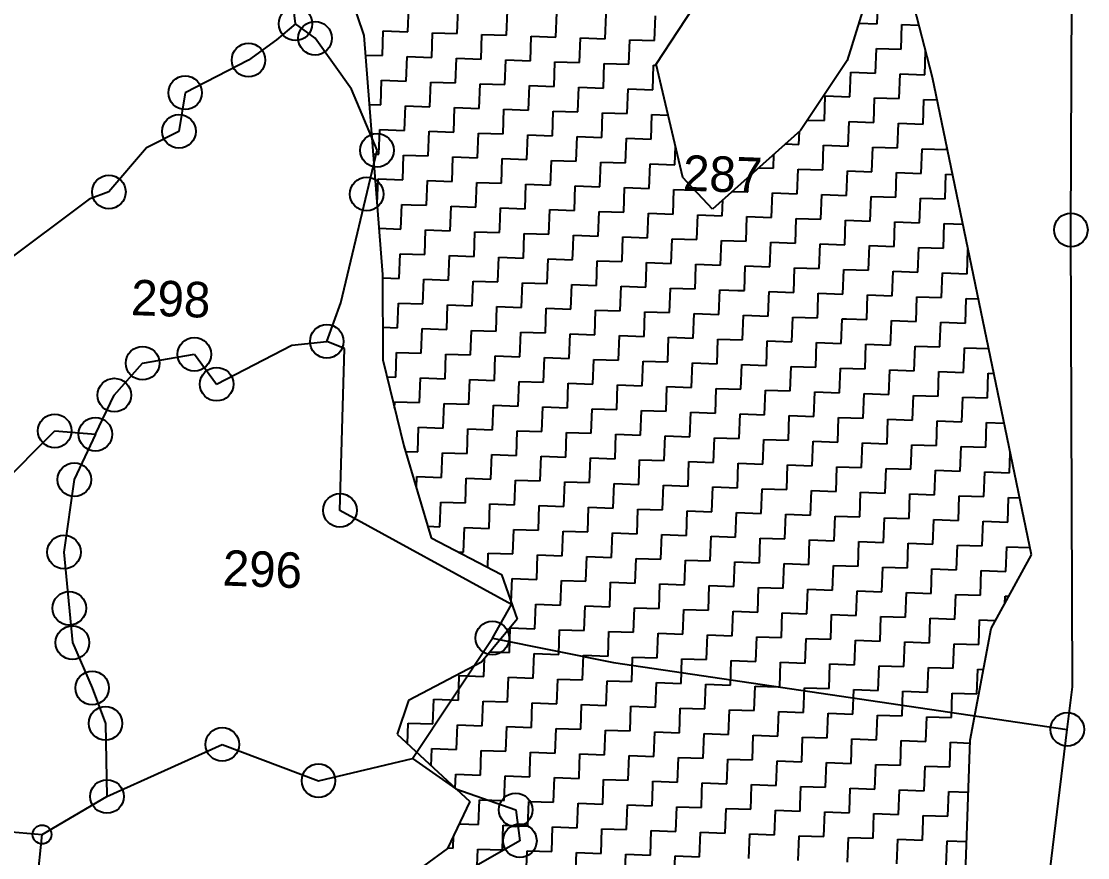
# Model space of a CAD drawing. Header units: metres. Extents: x 287345 to 291891, y 1993918 to 1999987.
# Drawn here: x 290222.7 to 290657.6, y 1998825.6 to 1999166.6 of the extents above; entities that cross this region are included whole.
import ezdxf
from ezdxf.enums import TextEntityAlignment as Align

# ---------------------------------------------------------------- set-up
doc = ezdxf.new("R2010")
doc.units = ezdxf.units.M
doc.header["$MEASUREMENT"] = 0
for name, color, linetype in [('POLY_HATCH', 12, 'Continuous'), ('POLY_PARCEL', 6, 'Continuous'), ('TEXT_PARCEL', 7, 'Continuous'), ('V_BOUND_LINE', 7, 'Continuous')]:
    doc.layers.add(name, color=color, linetype=linetype)
doc.styles.add('TEXT_MAP', font='')
doc.styles.get('TEXT_MAP').set_extended_font_data('Kruti Dev 050')

msp = doc.modelspace()

# ---------------------------------------------------------------- linework, layer by layer
for centre, radius in [((290334.48, 1999165.64), 6.85), ((290342.48, 1999159.74), 6.85), ((290315.3, 1999150.83), 6.85), ((290289.49, 1999137.5), 6.85), ((290286.96, 1999121.76), 6.85), ((290367.74, 1999114.03), 6.85), ((290258.37, 1999097.05), 6.85), ((290363.51, 1999096.2), 6.85), ((290650.71, 1999081.58), 6.85), ((290347.25, 1999036.12), 6.85), ((290293.24, 1999030.86), 6.85), ((290272.12, 1999027.25), 6.85), ((290302.31, 1999018.67), 6.85), ((290260.58, 1999014.21), 6.85), ((290236.3, 1998999.63), 6.85), ((290252.88, 1998998.26), 6.85), ((290244.27, 1998979.74), 6.85), ((290352.6, 1998967.23), 6.85), ((290240.06, 1998950.21), 6.85), ((290242.2, 1998927.32), 6.85), ((290414.76, 1998915.17), 6.85), ((290243.51, 1998913.29), 6.85), ((290251.56, 1998894.8), 6.85), ((290256.99, 1998880.37), 6.85), ((290649.23, 1998877.91), 6.85), ((290304.61, 1998871.78), 6.85), ((290343.86, 1998856.99), 6.85), ((290257.6, 1998850.54), 6.85), ((290424.28, 1998845.08), 6.85), ((290231.12, 1998835.06), 3.85), ((290425.99, 1998832.49), 6.85)]:
    msp.add_circle(centre, radius)
at = {"layer": 'POLY_HATCH'}
for p, q in [((290340.91, 1999224.2), (290362.31, 1999160.91)), ((290594.21, 1999143.66), (290575.69, 1999216.28)), ((290481.58, 1999149.22), (290506.56, 1999187.25)), ((290568.91, 1999180.87), (290559.5, 1999150.64)), ((290362.31, 1999160.91), (290369.98, 1999063.36)), ((290492.46, 1999102.98), (290481.58, 1999149.22)), ((290559.5, 1999150.64), (290540.41, 1999122.13)), ((290634.6, 1998949.07), (290594.21, 1999143.66)), ((290540.41, 1999122.13), (290504.52, 1999090.05)), ((290504.52, 1999090.05), (290492.46, 1999102.98)), ((290369.98, 1999063.36), (290370.14, 1999028.62)), ((290370.14, 1999028.62), (290378.64, 1998993.58)), ((290378.64, 1998993.58), (290389.88, 1998956.03)), ((290389.88, 1998956.03), (290418.55, 1998941.12)), ((290618.24, 1998919.08), (290634.6, 1998949.07)), ((290418.55, 1998941.12), (290424.86, 1998922.83)), ((290424.86, 1998922.83), (290410.33, 1998905.28)), ((290609.68, 1998873.52), (290618.24, 1998919.08)), ((290410.33, 1998905.28), (290380.58, 1998889.66)), ((290380.58, 1998889.66), (290375.92, 1998875.93)), ((290375.92, 1998875.93), (290405.54, 1998848.48)), ((290607.12, 1998801.35), (290609.68, 1998873.52)), ((290405.54, 1998848.48), (290396.52, 1998829.34)), ((290396.52, 1998829.34), (290363.7, 1998805.49))]:
    msp.add_line(p, q, dxfattribs=at)
at = {"layer": 'POLY_HATCH', "linetype": 'Continuous'}
for p, q in [((290571.73, 1999165.65), (290572.09, 1999175.7)), ((290380.34, 1999162.35), (290380.7, 1999172.41)), ((290400.45, 1999161.64), (290400.81, 1999171.7)), ((290420.56, 1999160.93), (290420.92, 1999170.98)), ((290440.67, 1999160.22), (290441.03, 1999170.27)), ((290460.78, 1999159.51), (290461.14, 1999169.56)), ((290480.89, 1999158.8), (290481.24, 1999168.85)), ((290564.25, 1999165.91), (290571.73, 1999165.65)), ((290581.43, 1999155.24), (290581.79, 1999165.29)), ((290581.79, 1999165.29), (290588.76, 1999165.05)), ((290369.93, 1999152.65), (290370.29, 1999162.71)), ((290370.29, 1999162.71), (290380.34, 1999162.35)), ((290390.04, 1999151.94), (290390.4, 1999162)), ((290390.4, 1999162), (290400.45, 1999161.64)), ((290410.15, 1999151.23), (290410.51, 1999161.29)), ((290410.51, 1999161.29), (290420.56, 1999160.93)), ((290430.26, 1999150.52), (290430.62, 1999160.57)), ((290430.62, 1999160.57), (290440.67, 1999160.22)), ((290450.37, 1999149.81), (290450.73, 1999159.86)), ((290450.73, 1999159.86), (290460.78, 1999159.51)), ((290470.48, 1999149.1), (290470.83, 1999159.15)), ((290470.83, 1999159.15), (290480.89, 1999158.8)), ((290561.32, 1999155.95), (290561.35, 1999156.58)), ((290362.94, 1999152.9), (290369.93, 1999152.65)), ((290379.63, 1999142.24), (290379.99, 1999152.3)), ((290379.99, 1999152.3), (290390.04, 1999151.94)), ((290561.15, 1999155.96), (290561.32, 1999155.95)), ((290571.02, 1999145.54), (290571.38, 1999155.59)), ((290571.38, 1999155.59), (290581.43, 1999155.24)), ((290591.13, 1999144.83), (290591.47, 1999154.4)), ((290399.74, 1999141.53), (290400.1, 1999151.59)), ((290400.1, 1999151.59), (290410.15, 1999151.23)), ((290419.85, 1999140.82), (290420.21, 1999150.88)), ((290420.21, 1999150.88), (290430.26, 1999150.52)), ((290439.96, 1999140.11), (290440.31, 1999150.16)), ((290440.31, 1999150.16), (290450.37, 1999149.81)), ((290460.07, 1999139.4), (290460.42, 1999149.45)), ((290460.42, 1999149.45), (290470.48, 1999149.1)), ((290480.18, 1999138.69), (290480.53, 1999148.74)), ((290480.53, 1999148.74), (290481.71, 1999148.7)), ((290560.61, 1999135.84), (290560.97, 1999145.89)), ((290560.97, 1999145.89), (290571.02, 1999145.54)), ((290580.72, 1999135.13), (290581.08, 1999145.18)), ((290581.08, 1999145.18), (290591.13, 1999144.83)), ((290369.22, 1999132.55), (290369.58, 1999142.6)), ((290369.58, 1999142.6), (290379.63, 1999142.24)), ((290389.33, 1999131.83), (290389.69, 1999141.89)), ((290389.69, 1999141.89), (290399.74, 1999141.53)), ((290409.44, 1999131.12), (290409.8, 1999141.18)), ((290409.8, 1999141.18), (290419.85, 1999140.82)), ((290429.55, 1999130.41), (290429.9, 1999140.47)), ((290429.9, 1999140.47), (290439.96, 1999140.11)), ((290449.66, 1999129.7), (290450.01, 1999139.75)), ((290450.01, 1999139.75), (290460.07, 1999139.4)), ((290469.77, 1999128.99), (290470.12, 1999139.04)), ((290470.12, 1999139.04), (290480.18, 1999138.69)), ((290550.2, 1999126.14), (290550.56, 1999136.2)), ((290550.56, 1999136.2), (290560.61, 1999135.84)), ((290570.31, 1999125.43), (290570.67, 1999135.48)), ((290570.67, 1999135.48), (290580.72, 1999135.13)), ((290590.42, 1999124.72), (290590.78, 1999134.77)), ((290590.78, 1999134.77), (290596.09, 1999134.58)), ((290364.53, 1999132.71), (290369.22, 1999132.55)), ((290378.92, 1999122.14), (290379.28, 1999132.19)), ((290379.28, 1999132.19), (290389.33, 1999131.83)), ((290399.03, 1999121.42), (290399.39, 1999131.48)), ((290399.39, 1999131.48), (290409.44, 1999131.12)), ((290419.14, 1999120.71), (290419.49, 1999130.77)), ((290419.49, 1999130.77), (290429.55, 1999130.41)), ((290439.25, 1999120), (290439.6, 1999130.06)), ((290439.6, 1999130.06), (290449.66, 1999129.7)), ((290459.36, 1999119.29), (290459.71, 1999129.34)), ((290459.71, 1999129.34), (290469.77, 1999128.99)), ((290479.47, 1999118.58), (290479.82, 1999128.63)), ((290479.82, 1999128.63), (290486.48, 1999128.4)), ((290543.26, 1999126.39), (290550.2, 1999126.14)), ((290559.9, 1999115.73), (290560.26, 1999125.79)), ((290560.26, 1999125.79), (290570.31, 1999125.43)), ((290368.51, 1999112.44), (290368.87, 1999122.49)), ((290368.87, 1999122.49), (290378.92, 1999122.14)), ((290388.62, 1999111.73), (290388.97, 1999121.78)), ((290388.97, 1999121.78), (290399.03, 1999121.42)), ((290539.79, 1999116.44), (290539.98, 1999121.74)), ((290580.01, 1999115.02), (290580.37, 1999125.07)), ((290580.37, 1999125.07), (290590.42, 1999124.72)), ((290408.73, 1999111.01), (290409.08, 1999121.07)), ((290409.08, 1999121.07), (290419.14, 1999120.71)), ((290428.84, 1999110.3), (290429.19, 1999120.36)), ((290429.19, 1999120.36), (290439.25, 1999120)), ((290448.95, 1999109.59), (290449.3, 1999119.64)), ((290449.3, 1999119.64), (290459.36, 1999119.29)), ((290469.06, 1999108.88), (290469.41, 1999118.93)), ((290469.41, 1999118.93), (290479.47, 1999118.58)), ((290489.16, 1999108.17), (290489.44, 1999115.84)), ((290534.27, 1999116.64), (290539.79, 1999116.44)), ((290549.49, 1999106.03), (290549.85, 1999116.09)), ((290549.85, 1999116.09), (290559.9, 1999115.73)), ((290569.6, 1999105.32), (290569.96, 1999115.38)), ((290569.96, 1999115.38), (290580.01, 1999115.02)), ((290589.71, 1999104.61), (290590.06, 1999114.66)), ((290590.06, 1999114.66), (290600.12, 1999114.31)), ((290600.12, 1999114.31), (290600.15, 1999115.05)), ((290366.12, 1999112.52), (290368.51, 1999112.44)), ((290378.21, 1999102.03), (290378.56, 1999112.08)), ((290378.56, 1999112.08), (290388.62, 1999111.73)), ((290398.32, 1999101.31), (290398.67, 1999111.37)), ((290398.67, 1999111.37), (290408.73, 1999111.01)), ((290418.43, 1999100.6), (290418.78, 1999110.66)), ((290418.78, 1999110.66), (290428.84, 1999110.3)), ((290438.54, 1999099.89), (290438.89, 1999109.95)), ((290438.89, 1999109.95), (290448.95, 1999109.59)), ((290458.64, 1999099.18), (290459, 1999109.23)), ((290459, 1999109.23), (290469.06, 1999108.88)), ((290478.75, 1999098.47), (290479.11, 1999108.52)), ((290479.11, 1999108.52), (290489.16, 1999108.17)), ((290529.38, 1999106.74), (290529.58, 1999112.45)), ((290523.43, 1999106.95), (290529.38, 1999106.74)), ((290539.08, 1999096.33), (290539.44, 1999106.39)), ((290539.44, 1999106.39), (290549.49, 1999106.03)), ((290559.19, 1999095.62), (290559.55, 1999105.68)), ((290559.55, 1999105.68), (290569.6, 1999105.32)), ((290579.3, 1999094.91), (290579.65, 1999104.97)), ((290579.65, 1999104.97), (290589.71, 1999104.61)), ((290599.41, 1999094.2), (290599.76, 1999104.25)), ((290599.76, 1999104.25), (290602.41, 1999104.16)), ((290367.91, 1999095.45), (290368.15, 1999102.38)), ((290368.15, 1999102.38), (290378.21, 1999102.03)), ((290387.91, 1999091.62), (290388.26, 1999101.67)), ((290388.26, 1999101.67), (290398.32, 1999101.31)), ((290408.02, 1999090.9), (290408.37, 1999100.96)), ((290408.37, 1999100.96), (290418.43, 1999100.6)), ((290428.13, 1999090.19), (290428.48, 1999100.25)), ((290428.48, 1999100.25), (290438.54, 1999099.89)), ((290518.97, 1999097.05), (290519.19, 1999103.16)), ((290367.8, 1999092.33), (290367.91, 1999095.45)), ((290448.23, 1999089.48), (290448.59, 1999099.54)), ((290448.59, 1999099.54), (290458.64, 1999099.18)), ((290468.34, 1999088.77), (290468.7, 1999098.82)), ((290468.7, 1999098.82), (290478.75, 1999098.47)), ((290488.45, 1999088.06), (290488.81, 1999098.11)), ((290488.81, 1999098.11), (290497.28, 1999097.81)), ((290512.6, 1999097.27), (290518.97, 1999097.05)), ((290528.67, 1999086.64), (290529.03, 1999096.69)), ((290529.03, 1999096.69), (290539.08, 1999096.33)), ((290548.78, 1999085.92), (290549.14, 1999095.98)), ((290549.14, 1999095.98), (290559.19, 1999095.62)), ((290568.89, 1999085.21), (290569.24, 1999095.27)), ((290569.24, 1999095.27), (290579.3, 1999094.91)), ((290367.7, 1999092.33), (290367.8, 1999092.33)), ((290377.5, 1999081.92), (290377.85, 1999091.97)), ((290377.85, 1999091.97), (290381.7, 1999091.84)), ((290381.7, 1999091.84), (290387.91, 1999091.62)), ((290397.83, 1999087.61), (290397.96, 1999091.26)), ((290397.96, 1999091.26), (290408.02, 1999090.9)), ((290508.56, 1999087.35), (290508.79, 1999093.87)), ((290589, 1999084.5), (290589.35, 1999094.55)), ((290589.35, 1999094.55), (290599.41, 1999094.2)), ((290397.61, 1999081.21), (290397.83, 1999087.61)), ((290417.78, 1999082.37), (290418.07, 1999090.55)), ((290418.07, 1999090.55), (290428.13, 1999090.19)), ((290437.82, 1999079.78), (290438.18, 1999089.84)), ((290438.18, 1999089.84), (290448.23, 1999089.48)), ((290457.93, 1999079.07), (290458.29, 1999089.13)), ((290458.29, 1999089.13), (290468.34, 1999088.77)), ((290478.04, 1999078.36), (290478.4, 1999088.41)), ((290478.4, 1999088.41), (290488.45, 1999088.06)), ((290498.15, 1999077.65), (290498.51, 1999087.7)), ((290498.51, 1999087.7), (290508.56, 1999087.35)), ((290518.26, 1999076.94), (290518.62, 1999086.99)), ((290518.62, 1999086.99), (290528.67, 1999086.64)), ((290368.5, 1999082.24), (290377.5, 1999081.92)), ((290417.72, 1999080.49), (290417.78, 1999082.37)), ((290538.37, 1999076.22), (290538.72, 1999086.28)), ((290538.72, 1999086.28), (290548.78, 1999085.92)), ((290558.48, 1999075.51), (290558.83, 1999085.57)), ((290558.83, 1999085.57), (290568.89, 1999085.21)), ((290578.59, 1999074.8), (290578.94, 1999084.86)), ((290578.94, 1999084.86), (290589, 1999084.5)), ((290598.7, 1999074.09), (290599.05, 1999084.14)), ((290599.05, 1999084.14), (290606.62, 1999083.88)), ((290387.2, 1999071.51), (290387.55, 1999081.56)), ((290387.55, 1999081.56), (290397.61, 1999081.21)), ((290407.31, 1999070.8), (290407.66, 1999080.85)), ((290407.66, 1999080.85), (290417.72, 1999080.49)), ((290427.41, 1999070.08), (290427.76, 1999079.76)), ((290427.76, 1999079.76), (290427.77, 1999080.14)), ((290427.77, 1999080.14), (290437.82, 1999079.78)), ((290447.71, 1999074.53), (290447.88, 1999079.43)), ((290447.88, 1999079.43), (290457.93, 1999079.07)), ((290467.65, 1999069.3), (290467.99, 1999078.72)), ((290467.99, 1999078.72), (290478.04, 1999078.36)), ((290487.74, 1999067.95), (290488.1, 1999078)), ((290488.1, 1999078), (290498.15, 1999077.65)), ((290447.52, 1999069.37), (290447.71, 1999074.53)), ((290507.85, 1999067.24), (290508.21, 1999077.29)), ((290508.21, 1999077.29), (290518.26, 1999076.94)), ((290527.96, 1999066.53), (290528.31, 1999076.58)), ((290528.31, 1999076.58), (290538.37, 1999076.22)), ((290548.07, 1999065.81), (290548.42, 1999075.87)), ((290548.42, 1999075.87), (290558.48, 1999075.51)), ((290568.18, 1999065.1), (290568.53, 1999075.16)), ((290568.53, 1999075.16), (290578.59, 1999074.8)), ((290588.29, 1999064.39), (290588.64, 1999074.45)), ((290588.64, 1999074.45), (290598.7, 1999074.09)), ((290608.39, 1999063.68), (290608.75, 1999073.61)), ((290376.79, 1999061.81), (290377.14, 1999071.86)), ((290377.14, 1999071.86), (290387.2, 1999071.51)), ((290396.89, 1999061.1), (290397.25, 1999071.15)), ((290397.25, 1999071.15), (290407.31, 1999070.8)), ((290417, 1999060.39), (290417.36, 1999070.44)), ((290417.36, 1999070.44), (290427.41, 1999070.08)), ((290437.11, 1999059.67), (290437.47, 1999069.73)), ((290437.47, 1999069.73), (290447.52, 1999069.37)), ((290467.63, 1999068.66), (290467.65, 1999069.3)), ((290457.22, 1999058.96), (290457.58, 1999069.02)), ((290457.58, 1999069.02), (290467.63, 1999068.66)), ((290477.33, 1999058.25), (290477.63, 1999066.68)), ((290477.63, 1999066.68), (290477.69, 1999068.31)), ((290477.69, 1999068.31), (290487.74, 1999067.95)), ((290497.58, 1999061.45), (290497.8, 1999067.59)), ((290497.8, 1999067.59), (290507.85, 1999067.24)), ((290517.55, 1999056.83), (290517.9, 1999066.88)), ((290517.9, 1999066.88), (290527.96, 1999066.53)), ((290537.66, 1999056.12), (290538.01, 1999066.17)), ((290538.01, 1999066.17), (290548.07, 1999065.81)), ((290557.77, 1999055.4), (290558.12, 1999065.46)), ((290558.12, 1999065.46), (290568.18, 1999065.1)), ((290369.99, 1999062.05), (290376.79, 1999061.81)), ((290386.48, 1999051.4), (290386.84, 1999061.45)), ((290386.84, 1999061.45), (290396.89, 1999061.1)), ((290406.59, 1999050.69), (290406.95, 1999060.74)), ((290406.95, 1999060.74), (290417, 1999060.39)), ((290497.44, 1999057.54), (290497.58, 1999061.45)), ((290577.88, 1999054.69), (290578.23, 1999064.75)), ((290578.23, 1999064.75), (290588.29, 1999064.39)), ((290597.98, 1999053.98), (290598.34, 1999064.04)), ((290598.34, 1999064.04), (290608.39, 1999063.68)), ((290426.7, 1999049.98), (290427.06, 1999060.03)), ((290427.06, 1999060.03), (290437.11, 1999059.67)), ((290446.81, 1999049.26), (290447.17, 1999059.32)), ((290447.17, 1999059.32), (290457.22, 1999058.96)), ((290466.92, 1999048.55), (290467.28, 1999058.61)), ((290467.28, 1999058.61), (290477.33, 1999058.25)), ((290487.03, 1999047.84), (290487.39, 1999057.89)), ((290487.39, 1999057.89), (290497.44, 1999057.54)), ((290507.14, 1999047.13), (290507.49, 1999057.18)), ((290507.49, 1999057.18), (290514.85, 1999056.92)), ((290514.85, 1999056.92), (290517.55, 1999056.83)), ((290527.5, 1999053.6), (290527.6, 1999056.47)), ((290527.6, 1999056.47), (290537.66, 1999056.12)), ((290376.07, 1999041.7), (290376.43, 1999051.75)), ((290376.43, 1999051.75), (290386.48, 1999051.4)), ((290527.25, 1999046.42), (290527.5, 1999053.6)), ((290547.45, 1999048.37), (290547.71, 1999055.76)), ((290547.71, 1999055.76), (290557.77, 1999055.4)), ((290567.47, 1999044.99), (290567.82, 1999055.05)), ((290567.82, 1999055.05), (290577.88, 1999054.69)), ((290587.57, 1999044.28), (290587.93, 1999054.34)), ((290587.93, 1999054.34), (290597.98, 1999053.98)), ((290607.68, 1999043.57), (290608.04, 1999053.63)), ((290608.04, 1999053.63), (290612.93, 1999053.45)), ((290396.18, 1999040.99), (290396.54, 1999051.04)), ((290396.54, 1999051.04), (290406.59, 1999050.69)), ((290416.29, 1999040.28), (290416.65, 1999050.33)), ((290416.65, 1999050.33), (290426.7, 1999049.98)), ((290436.4, 1999039.56), (290436.76, 1999049.62)), ((290436.76, 1999049.62), (290446.81, 1999049.26)), ((290456.51, 1999038.85), (290456.87, 1999048.91)), ((290456.87, 1999048.91), (290466.92, 1999048.55)), ((290476.62, 1999038.14), (290476.97, 1999048.2)), ((290476.97, 1999048.2), (290487.03, 1999047.84)), ((290496.73, 1999037.43), (290497.08, 1999047.48)), ((290497.08, 1999047.48), (290507.14, 1999047.13)), ((290547.36, 1999045.71), (290547.45, 1999048.37)), ((290516.84, 1999036.72), (290517.19, 1999046.77)), ((290517.19, 1999046.77), (290527.25, 1999046.42)), ((290536.95, 1999036.01), (290537.3, 1999046.06)), ((290537.3, 1999046.06), (290547.36, 1999045.71)), ((290557.06, 1999035.3), (290557.41, 1999045.35)), ((290557.41, 1999045.35), (290559.23, 1999045.29)), ((290559.23, 1999045.29), (290567.47, 1999044.99)), ((290577.37, 1999040.53), (290577.52, 1999044.64)), ((290577.52, 1999044.64), (290587.57, 1999044.28)), ((290597.32, 1999035.3), (290597.63, 1999043.93)), ((290597.63, 1999043.93), (290607.68, 1999043.57)), ((290370.08, 1999041.91), (290376.07, 1999041.7)), ((290385.77, 1999031.29), (290386.13, 1999041.34)), ((290386.13, 1999041.34), (290396.18, 1999040.99)), ((290405.88, 1999030.58), (290406.24, 1999040.63)), ((290406.24, 1999040.63), (290416.29, 1999040.28)), ((290425.99, 1999029.87), (290426.35, 1999039.92)), ((290426.35, 1999039.92), (290436.4, 1999039.56)), ((290446.1, 1999029.15), (290446.46, 1999039.21)), ((290446.46, 1999039.21), (290456.51, 1999038.85)), ((290577.16, 1999034.58), (290577.37, 1999040.53)), ((290466.21, 1999028.44), (290466.56, 1999038.5)), ((290466.56, 1999038.5), (290476.62, 1999038.14)), ((290486.32, 1999027.73), (290486.67, 1999037.79)), ((290486.67, 1999037.79), (290496.73, 1999037.43)), ((290506.43, 1999027.02), (290506.78, 1999037.07)), ((290506.78, 1999037.07), (290516.84, 1999036.72)), ((290526.54, 1999026.31), (290526.89, 1999036.36)), ((290526.89, 1999036.36), (290536.95, 1999036.01)), ((290546.64, 1999025.6), (290547, 1999035.65)), ((290547, 1999035.65), (290557.06, 1999035.3)), ((290566.75, 1999024.89), (290567.11, 1999034.94)), ((290567.11, 1999034.94), (290577.16, 1999034.58)), ((290597.27, 1999033.87), (290597.32, 1999035.3)), ((290375.36, 1999021.59), (290375.72, 1999031.65)), ((290375.72, 1999031.65), (290385.77, 1999031.29)), ((290395.47, 1999020.88), (290395.83, 1999030.93)), ((290395.83, 1999030.93), (290405.88, 1999030.58)), ((290415.58, 1999020.17), (290415.94, 1999030.22)), ((290415.94, 1999030.22), (290425.99, 1999029.87)), ((290586.86, 1999024.17), (290587.22, 1999034.23)), ((290587.22, 1999034.23), (290597.27, 1999033.87)), ((290606.97, 1999023.46), (290607.3, 1999032.68)), ((290607.3, 1999032.68), (290607.33, 1999033.52)), ((290607.33, 1999033.52), (290617.14, 1999033.17)), ((290435.69, 1999019.46), (290436.05, 1999029.51)), ((290436.05, 1999029.51), (290446.1, 1999029.15)), ((290455.8, 1999018.74), (290456.15, 1999028.8)), ((290456.15, 1999028.8), (290466.21, 1999028.44)), ((290475.91, 1999018.03), (290476.26, 1999028.09)), ((290476.26, 1999028.09), (290486.32, 1999027.73)), ((290496.02, 1999017.32), (290496.37, 1999027.38)), ((290496.37, 1999027.38), (290506.43, 1999027.02)), ((290516.13, 1999016.61), (290516.48, 1999026.66)), ((290516.48, 1999026.66), (290526.54, 1999026.31)), ((290536.23, 1999015.9), (290536.59, 1999025.95)), ((290536.59, 1999025.95), (290546.64, 1999025.6)), ((290371.82, 1999021.72), (290375.36, 1999021.59)), ((290556.34, 1999015.19), (290556.7, 1999025.24)), ((290556.7, 1999025.24), (290566.75, 1999024.89)), ((290576.45, 1999014.47), (290576.81, 1999024.53)), ((290576.81, 1999024.53), (290586.86, 1999024.17)), ((290596.56, 1999013.76), (290596.92, 1999023.82)), ((290596.92, 1999023.82), (290606.97, 1999023.46)), ((290616.67, 1999013.05), (290617.03, 1999023.11)), ((290617.03, 1999023.11), (290619.25, 1999023.03)), ((290385.06, 1999011.18), (290385.42, 1999021.23)), ((290385.42, 1999021.23), (290395.47, 1999020.88)), ((290405.17, 1999010.47), (290405.53, 1999020.52)), ((290405.53, 1999020.52), (290415.58, 1999020.17)), ((290425.28, 1999009.76), (290425.64, 1999019.81)), ((290425.64, 1999019.81), (290435.69, 1999019.46)), ((290445.39, 1999009.05), (290445.74, 1999019.1)), ((290445.74, 1999019.1), (290455.8, 1999018.74)), ((290465.5, 1999008.33), (290465.85, 1999018.39)), ((290465.85, 1999018.39), (290475.91, 1999018.03)), ((290485.61, 1999007.62), (290485.96, 1999017.68)), ((290485.96, 1999017.68), (290496.02, 1999017.32)), ((290505.72, 1999006.91), (290506.07, 1999016.97)), ((290506.07, 1999016.97), (290516.13, 1999016.61)), ((290525.82, 1999006.2), (290526.18, 1999016.25)), ((290526.18, 1999016.25), (290536.23, 1999015.9)), ((290545.93, 1999005.49), (290546.29, 1999015.54)), ((290546.29, 1999015.54), (290556.34, 1999015.19)), ((290566.04, 1999004.78), (290566.4, 1999014.83)), ((290566.4, 1999014.83), (290576.45, 1999014.47)), ((290586.15, 1999004.06), (290586.51, 1999014.12)), ((290586.51, 1999014.12), (290596.56, 1999013.76)), ((290606.26, 1999003.35), (290606.62, 1999013.41)), ((290606.62, 1999013.41), (290616.67, 1999013.05)), ((290374.91, 1999008.93), (290375.01, 1999011.54)), ((290375.01, 1999011.54), (290385.06, 1999011.18)), ((290394.76, 1999000.77), (290395.12, 1999010.82)), ((290395.12, 1999010.82), (290405.17, 1999010.47)), ((290414.87, 1999000.06), (290415.22, 1999010.11)), ((290415.22, 1999010.11), (290425.28, 1999009.76)), ((290434.98, 1998999.35), (290435.33, 1999009.4)), ((290435.33, 1999009.4), (290445.39, 1999009.05)), ((290455.09, 1998998.64), (290455.44, 1999008.69)), ((290455.44, 1999008.69), (290465.5, 1999008.33)), ((290475.2, 1998997.92), (290475.55, 1999007.98)), ((290475.55, 1999007.98), (290485.61, 1999007.62)), ((290495.3, 1998997.21), (290495.66, 1999007.27)), ((290495.66, 1999007.27), (290505.72, 1999006.91)), ((290515.41, 1998996.5), (290515.77, 1999006.56)), ((290515.77, 1999006.56), (290525.82, 1999006.2)), ((290535.52, 1998995.79), (290535.88, 1999005.84)), ((290535.88, 1999005.84), (290545.93, 1999005.49)), ((290555.63, 1998995.08), (290555.99, 1999005.13)), ((290555.99, 1999005.13), (290566.04, 1999004.78)), ((290575.74, 1998994.37), (290576.1, 1999004.42)), ((290576.1, 1999004.42), (290586.15, 1999004.06)), ((290384.35, 1998991.07), (290384.71, 1999001.13)), ((290384.71, 1999001.13), (290394.76, 1999000.77)), ((290404.46, 1998990.36), (290404.81, 1999000.41)), ((290404.81, 1999000.41), (290414.87, 1999000.06)), ((290424.57, 1998989.65), (290424.92, 1998999.7)), ((290424.92, 1998999.7), (290434.98, 1998999.35)), ((290595.85, 1998993.65), (290596.21, 1999003.71)), ((290596.21, 1999003.71), (290606.26, 1999003.35)), ((290615.96, 1998992.94), (290616.31, 1999003)), ((290616.31, 1999003), (290623.46, 1999002.74)), ((290444.68, 1998988.94), (290445.03, 1998998.99)), ((290445.03, 1998998.99), (290455.09, 1998998.64)), ((290464.79, 1998988.23), (290465.14, 1998998.28)), ((290465.14, 1998998.28), (290475.2, 1998997.92)), ((290484.89, 1998987.51), (290485.25, 1998997.57)), ((290485.25, 1998997.57), (290495.3, 1998997.21)), ((290505, 1998986.8), (290505.36, 1998996.86)), ((290505.36, 1998996.86), (290515.41, 1998996.5)), ((290525.11, 1998986.09), (290525.47, 1998996.14)), ((290525.47, 1998996.14), (290535.52, 1998995.79)), ((290545.22, 1998985.38), (290545.58, 1998995.43)), ((290545.58, 1998995.43), (290555.63, 1998995.08)), ((290379.33, 1998991.25), (290384.35, 1998991.07)), ((290565.33, 1998984.67), (290565.69, 1998994.72)), ((290565.69, 1998994.72), (290575.74, 1998994.37)), ((290585.44, 1998983.96), (290585.8, 1998994.01)), ((290585.8, 1998994.01), (290595.85, 1998993.65)), ((290605.55, 1998983.24), (290605.9, 1998993.3)), ((290605.9, 1998993.3), (290615.96, 1998992.94)), ((290394.05, 1998980.66), (290394.4, 1998990.72)), ((290394.4, 1998990.72), (290404.46, 1998990.36)), ((290414.16, 1998979.95), (290414.51, 1998990)), ((290414.51, 1998990), (290424.57, 1998989.65)), ((290434.27, 1998979.24), (290434.62, 1998989.29)), ((290434.62, 1998989.29), (290444.68, 1998988.94)), ((290454.38, 1998978.53), (290454.73, 1998988.58)), ((290454.73, 1998988.58), (290464.79, 1998988.23)), ((290474.48, 1998977.81), (290474.84, 1998987.87)), ((290474.84, 1998987.87), (290484.89, 1998987.51)), ((290494.59, 1998977.1), (290494.95, 1998987.16)), ((290494.95, 1998987.16), (290505, 1998986.8)), ((290625.66, 1998982.53), (290625.95, 1998990.74)), ((290514.7, 1998976.39), (290515.06, 1998986.45)), ((290515.06, 1998986.45), (290525.11, 1998986.09)), ((290534.81, 1998975.68), (290535.17, 1998985.73)), ((290535.17, 1998985.73), (290545.22, 1998985.38)), ((290554.92, 1998974.97), (290555.28, 1998985.02)), ((290555.28, 1998985.02), (290565.33, 1998984.67)), ((290575.03, 1998974.26), (290575.39, 1998984.31)), ((290575.39, 1998984.31), (290585.44, 1998983.96)), ((290595.14, 1998973.55), (290595.49, 1998983.6)), ((290595.49, 1998983.6), (290605.55, 1998983.24)), ((290615.25, 1998972.83), (290615.6, 1998982.89)), ((290615.6, 1998982.89), (290625.66, 1998982.53)), ((290383.83, 1998976.25), (290383.99, 1998981.02)), ((290383.99, 1998981.02), (290394.05, 1998980.66)), ((290403.75, 1998970.25), (290404.1, 1998980.31)), ((290404.1, 1998980.31), (290414.16, 1998979.95)), ((290423.86, 1998969.54), (290424.21, 1998979.59)), ((290424.21, 1998979.59), (290434.27, 1998979.24)), ((290443.97, 1998968.83), (290444.32, 1998978.88)), ((290444.32, 1998978.88), (290454.38, 1998978.53)), ((290464.07, 1998968.12), (290464.43, 1998978.17)), ((290464.43, 1998978.17), (290474.48, 1998977.81)), ((290484.18, 1998967.4), (290484.54, 1998977.46)), ((290484.54, 1998977.46), (290494.59, 1998977.1)), ((290504.29, 1998966.69), (290504.65, 1998976.75)), ((290504.65, 1998976.75), (290514.7, 1998976.39)), ((290524.4, 1998965.98), (290524.76, 1998976.04)), ((290524.76, 1998976.04), (290534.81, 1998975.68)), ((290544.51, 1998965.27), (290544.87, 1998975.32)), ((290544.87, 1998975.32), (290554.92, 1998974.97)), ((290564.62, 1998964.56), (290564.97, 1998974.61)), ((290564.97, 1998974.61), (290575.03, 1998974.26)), ((290584.73, 1998963.85), (290585.08, 1998973.9)), ((290585.08, 1998973.9), (290595.14, 1998973.55)), ((290393.34, 1998960.55), (290393.69, 1998970.61)), ((290393.69, 1998970.61), (290403.75, 1998970.25)), ((290413.45, 1998959.84), (290413.8, 1998969.89)), ((290413.8, 1998969.89), (290423.86, 1998969.54)), ((290433.55, 1998959.13), (290433.91, 1998969.18)), ((290433.91, 1998969.18), (290443.97, 1998968.83)), ((290604.84, 1998963.13), (290605.19, 1998973.19)), ((290605.19, 1998973.19), (290615.25, 1998972.83)), ((290624.95, 1998962.42), (290625.3, 1998972.48)), ((290625.3, 1998972.48), (290629.77, 1998972.32)), ((290453.66, 1998958.42), (290454.02, 1998968.47)), ((290454.02, 1998968.47), (290464.07, 1998968.12)), ((290473.77, 1998957.71), (290474.13, 1998967.76)), ((290474.13, 1998967.76), (290484.18, 1998967.4)), ((290493.88, 1998956.99), (290494.24, 1998967.05)), ((290494.24, 1998967.05), (290504.29, 1998966.69)), ((290513.99, 1998956.28), (290514.35, 1998966.34)), ((290514.35, 1998966.34), (290524.4, 1998965.98)), ((290534.1, 1998955.57), (290534.46, 1998965.63)), ((290534.46, 1998965.63), (290544.51, 1998965.27)), ((290554.21, 1998954.86), (290554.56, 1998964.91)), ((290554.56, 1998964.91), (290564.62, 1998964.56)), ((290388.47, 1998960.72), (290393.34, 1998960.55)), ((290574.32, 1998954.15), (290574.67, 1998964.2)), ((290574.67, 1998964.2), (290584.73, 1998963.85)), ((290594.43, 1998953.44), (290594.78, 1998963.49)), ((290594.78, 1998963.49), (290604.84, 1998963.13)), ((290614.54, 1998952.72), (290614.89, 1998962.78)), ((290614.89, 1998962.78), (290624.95, 1998962.42)), ((290403.04, 1998950.14), (290403.39, 1998960.2)), ((290403.39, 1998960.2), (290413.45, 1998959.84)), ((290423.14, 1998949.43), (290423.5, 1998959.48)), ((290423.5, 1998959.48), (290433.55, 1998959.13)), ((290443.25, 1998948.72), (290443.61, 1998958.77)), ((290443.61, 1998958.77), (290453.66, 1998958.42)), ((290463.36, 1998948.01), (290463.72, 1998958.06)), ((290463.72, 1998958.06), (290473.77, 1998957.71)), ((290483.47, 1998947.3), (290483.83, 1998957.35)), ((290483.83, 1998957.35), (290493.88, 1998956.99)), ((290503.58, 1998946.58), (290503.94, 1998956.64)), ((290503.94, 1998956.64), (290513.99, 1998956.28)), ((290523.69, 1998945.87), (290524.05, 1998955.93)), ((290524.05, 1998955.93), (290534.1, 1998955.57)), ((290543.8, 1998945.16), (290544.15, 1998955.22)), ((290544.15, 1998955.22), (290554.21, 1998954.86)), ((290563.91, 1998944.45), (290564.26, 1998954.5)), ((290564.26, 1998954.5), (290574.32, 1998954.15)), ((290584.02, 1998943.74), (290584.37, 1998953.79)), ((290584.37, 1998953.79), (290594.43, 1998953.44)), ((290604.13, 1998943.03), (290604.48, 1998953.08)), ((290604.48, 1998953.08), (290614.54, 1998952.72)), ((290624.23, 1998942.31), (290624.59, 1998952.37)), ((290624.59, 1998952.37), (290633.98, 1998952.04)), ((290401.07, 1998950.21), (290403.04, 1998950.14)), ((290412.89, 1998944.07), (290413.09, 1998949.79)), ((290413.09, 1998949.79), (290423.14, 1998949.43)), ((290432.84, 1998939.02), (290433.2, 1998949.07)), ((290433.2, 1998949.07), (290443.25, 1998948.72)), ((290452.95, 1998938.31), (290453.31, 1998948.36)), ((290453.31, 1998948.36), (290463.36, 1998948.01)), ((290473.06, 1998937.6), (290473.42, 1998947.65)), ((290473.42, 1998947.65), (290483.47, 1998947.3)), ((290493.17, 1998936.89), (290493.53, 1998946.94)), ((290493.53, 1998946.94), (290503.58, 1998946.58)), ((290513.28, 1998936.17), (290513.63, 1998946.23)), ((290513.63, 1998946.23), (290523.69, 1998945.87)), ((290533.39, 1998935.46), (290533.74, 1998945.52)), ((290533.74, 1998945.52), (290543.8, 1998945.16)), ((290553.5, 1998934.75), (290553.85, 1998944.8)), ((290553.85, 1998944.8), (290563.91, 1998944.45)), ((290573.61, 1998934.04), (290573.96, 1998944.09)), ((290573.96, 1998944.09), (290584.02, 1998943.74)), ((290593.72, 1998933.33), (290594.07, 1998943.38)), ((290594.07, 1998943.38), (290604.13, 1998943.03)), ((290422.45, 1998929.81), (290422.79, 1998939.38)), ((290422.79, 1998939.38), (290432.84, 1998939.02)), ((290442.54, 1998928.61), (290442.9, 1998938.66)), ((290442.9, 1998938.66), (290452.95, 1998938.31)), ((290613.82, 1998932.62), (290614.18, 1998942.67)), ((290614.18, 1998942.67), (290624.23, 1998942.31)), ((290462.65, 1998927.9), (290463.01, 1998937.95)), ((290463.01, 1998937.95), (290473.06, 1998937.6)), ((290482.76, 1998927.19), (290483.12, 1998937.24)), ((290483.12, 1998937.24), (290493.17, 1998936.89)), ((290502.87, 1998926.47), (290503.22, 1998936.53)), ((290503.22, 1998936.53), (290513.28, 1998936.17)), ((290522.98, 1998925.76), (290523.33, 1998935.82)), ((290523.33, 1998935.82), (290533.39, 1998935.46)), ((290543.09, 1998925.05), (290543.44, 1998935.11)), ((290543.44, 1998935.11), (290553.5, 1998934.75)), ((290563.2, 1998924.34), (290563.55, 1998934.39)), ((290563.55, 1998934.39), (290573.61, 1998934.04)), ((290583.3, 1998923.63), (290583.66, 1998933.68)), ((290583.66, 1998933.68), (290593.72, 1998933.33)), ((290603.41, 1998922.92), (290603.77, 1998932.97)), ((290603.77, 1998932.97), (290613.82, 1998932.62)), ((290623.77, 1998929.22), (290623.88, 1998932.26)), ((290623.88, 1998932.26), (290625.4, 1998932.21)), ((290432.13, 1998918.91), (290432.49, 1998928.97)), ((290432.49, 1998928.97), (290442.54, 1998928.61)), ((290452.24, 1998918.2), (290452.6, 1998928.25)), ((290452.6, 1998928.25), (290462.65, 1998927.9)), ((290472.35, 1998917.49), (290472.71, 1998927.54)), ((290472.71, 1998927.54), (290482.76, 1998927.19)), ((290492.46, 1998916.78), (290492.81, 1998926.83)), ((290492.81, 1998926.83), (290502.87, 1998926.47)), ((290512.57, 1998916.06), (290512.92, 1998926.12)), ((290512.92, 1998926.12), (290522.98, 1998925.76)), ((290532.68, 1998915.35), (290533.03, 1998925.41)), ((290533.03, 1998925.41), (290543.09, 1998925.05)), ((290552.79, 1998914.64), (290553.14, 1998924.7)), ((290553.14, 1998924.7), (290563.2, 1998924.34)), ((290572.89, 1998913.93), (290573.25, 1998923.98)), ((290573.25, 1998923.98), (290583.3, 1998923.63)), ((290593, 1998913.22), (290593.36, 1998923.27)), ((290593.36, 1998923.27), (290603.41, 1998922.92)), ((290613.11, 1998912.51), (290613.47, 1998922.56)), ((290613.47, 1998922.56), (290620.01, 1998922.33)), ((290421.72, 1998909.21), (290422.08, 1998919.27)), ((290422.08, 1998919.27), (290432.13, 1998918.91)), ((290441.83, 1998908.5), (290442.19, 1998918.56)), ((290442.19, 1998918.56), (290452.24, 1998918.2)), ((290461.94, 1998907.79), (290462.3, 1998917.84)), ((290462.3, 1998917.84), (290472.35, 1998917.49)), ((290482.05, 1998907.08), (290482.4, 1998917.13)), ((290482.4, 1998917.13), (290492.46, 1998916.78)), ((290502.16, 1998906.37), (290502.51, 1998916.42)), ((290502.51, 1998916.42), (290512.57, 1998916.06)), ((290522.27, 1998905.65), (290522.62, 1998915.71)), ((290522.62, 1998915.71), (290532.68, 1998915.35)), ((290542.38, 1998904.94), (290542.73, 1998915)), ((290542.73, 1998915), (290552.79, 1998914.64)), ((290562.48, 1998904.23), (290562.84, 1998914.29)), ((290562.84, 1998914.29), (290572.89, 1998913.93)), ((290582.59, 1998903.52), (290582.95, 1998913.57)), ((290582.95, 1998913.57), (290593, 1998913.22)), ((290602.7, 1998902.81), (290603.06, 1998912.86)), ((290603.06, 1998912.86), (290613.11, 1998912.51)), ((290413.81, 1998909.49), (290421.72, 1998909.21)), ((290431.42, 1998898.8), (290431.78, 1998908.86)), ((290431.78, 1998908.86), (290441.83, 1998908.5)), ((290411.31, 1998899.51), (290411.57, 1998906.78)), ((290451.53, 1998898.09), (290451.88, 1998908.14)), ((290451.88, 1998908.14), (290461.94, 1998907.79)), ((290471.64, 1998897.38), (290471.99, 1998907.43)), ((290471.99, 1998907.43), (290482.05, 1998907.08)), ((290491.75, 1998896.67), (290492.1, 1998906.72)), ((290492.1, 1998906.72), (290502.16, 1998906.37)), ((290511.86, 1998895.96), (290512.21, 1998906.01)), ((290512.21, 1998906.01), (290522.27, 1998905.65)), ((290531.97, 1998895.24), (290532.32, 1998905.3)), ((290532.32, 1998905.3), (290542.38, 1998904.94)), ((290552.07, 1998894.53), (290552.43, 1998904.59)), ((290552.43, 1998904.59), (290562.48, 1998904.23)), ((290572.18, 1998893.82), (290572.54, 1998903.88)), ((290572.54, 1998903.88), (290582.59, 1998903.52)), ((290400.9, 1998889.81), (290401.26, 1998899.87)), ((290401.26, 1998899.87), (290411.31, 1998899.51)), ((290592.29, 1998893.11), (290592.65, 1998903.16)), ((290592.65, 1998903.16), (290602.7, 1998902.81)), ((290612.4, 1998892.4), (290612.76, 1998902.45)), ((290612.76, 1998902.45), (290615.1, 1998902.37)), ((290421.01, 1998889.1), (290421.37, 1998899.16)), ((290421.37, 1998899.16), (290431.42, 1998898.8)), ((290441.12, 1998888.39), (290441.47, 1998898.45)), ((290441.47, 1998898.45), (290451.53, 1998898.09)), ((290461.23, 1998887.68), (290461.58, 1998897.73)), ((290461.58, 1998897.73), (290471.64, 1998897.38)), ((290481.34, 1998886.97), (290481.69, 1998897.02)), ((290481.69, 1998897.02), (290491.75, 1998896.67)), ((290501.45, 1998886.26), (290501.8, 1998896.31)), ((290501.8, 1998896.31), (290511.86, 1998895.96)), ((290521.55, 1998885.55), (290521.91, 1998895.6)), ((290521.91, 1998895.6), (290531.97, 1998895.24)), ((290541.66, 1998884.83), (290542.02, 1998894.89)), ((290542.02, 1998894.89), (290552.07, 1998894.53)), ((290561.77, 1998884.12), (290562.13, 1998894.18)), ((290562.13, 1998894.18), (290572.18, 1998893.82)), ((290581.88, 1998883.41), (290582.24, 1998893.47)), ((290582.24, 1998893.47), (290592.29, 1998893.11)), ((290601.99, 1998882.7), (290602.35, 1998892.75)), ((290602.35, 1998892.75), (290612.4, 1998892.4)), ((290390.49, 1998880.12), (290390.85, 1998890.17)), ((290390.85, 1998890.17), (290400.9, 1998889.81)), ((290410.6, 1998879.4), (290410.96, 1998889.46)), ((290410.96, 1998889.46), (290421.01, 1998889.1)), ((290430.71, 1998878.69), (290431.06, 1998888.75)), ((290431.06, 1998888.75), (290441.12, 1998888.39)), ((290450.82, 1998877.98), (290451.17, 1998888.04)), ((290451.17, 1998888.04), (290461.23, 1998887.68)), ((290470.93, 1998877.27), (290471.28, 1998887.32)), ((290471.28, 1998887.32), (290481.34, 1998886.97)), ((290491.04, 1998876.56), (290491.39, 1998886.61)), ((290491.39, 1998886.61), (290501.45, 1998886.26)), ((290511.14, 1998875.85), (290511.5, 1998885.9)), ((290511.5, 1998885.9), (290521.55, 1998885.55)), ((290531.25, 1998875.14), (290531.61, 1998885.19)), ((290531.61, 1998885.19), (290541.66, 1998884.83)), ((290551.36, 1998874.42), (290551.72, 1998884.48)), ((290551.72, 1998884.48), (290561.77, 1998884.12)), ((290571.47, 1998873.71), (290571.83, 1998883.77)), ((290571.83, 1998883.77), (290581.88, 1998883.41)), ((290591.58, 1998873), (290591.94, 1998883.05)), ((290591.94, 1998883.05), (290601.99, 1998882.7)), ((290380.14, 1998872.02), (290380.44, 1998880.47)), ((290380.44, 1998880.47), (290390.49, 1998880.12)), ((290400.19, 1998869.71), (290400.55, 1998879.76)), ((290400.55, 1998879.76), (290410.6, 1998879.4)), ((290420.3, 1998868.99), (290420.65, 1998879.05)), ((290420.65, 1998879.05), (290430.71, 1998878.69)), ((290440.41, 1998868.28), (290440.76, 1998878.34)), ((290440.76, 1998878.34), (290450.82, 1998877.98)), ((290460.52, 1998867.57), (290460.87, 1998877.63)), ((290460.87, 1998877.63), (290470.93, 1998877.27)), ((290480.63, 1998866.86), (290480.98, 1998876.91)), ((290480.98, 1998876.91), (290491.04, 1998876.56)), ((290500.73, 1998866.15), (290501.09, 1998876.2)), ((290501.09, 1998876.2), (290511.14, 1998875.85)), ((290520.84, 1998865.44), (290521.2, 1998875.49)), ((290521.2, 1998875.49), (290531.25, 1998875.14)), ((290540.95, 1998864.72), (290541.31, 1998874.78)), ((290541.31, 1998874.78), (290551.36, 1998874.42)), ((290561.06, 1998864.01), (290561.42, 1998874.07)), ((290561.42, 1998874.07), (290571.47, 1998873.71)), ((290390, 1998866.3), (290390.13, 1998870.06)), ((290390.13, 1998870.06), (290400.19, 1998869.71)), ((290410.05, 1998863.75), (290410.24, 1998869.35)), ((290410.24, 1998869.35), (290420.3, 1998868.99)), ((290581.17, 1998863.3), (290581.53, 1998873.36)), ((290581.53, 1998873.36), (290591.58, 1998873)), ((290601.28, 1998862.59), (290601.63, 1998872.64)), ((290601.63, 1998872.64), (290609.64, 1998872.36)), ((290389.88, 1998862.99), (290390, 1998866.3)), ((290430.09, 1998861.19), (290430.35, 1998868.64)), ((290430.35, 1998868.64), (290440.41, 1998868.28)), ((290450.13, 1998858.64), (290450.46, 1998867.93)), ((290450.46, 1998867.93), (290460.52, 1998867.57)), ((290470.21, 1998857.16), (290470.57, 1998867.22)), ((290470.57, 1998867.22), (290480.63, 1998866.86)), ((290490.32, 1998856.45), (290490.68, 1998866.5)), ((290490.68, 1998866.5), (290500.73, 1998866.15)), ((290510.43, 1998855.74), (290510.79, 1998865.79)), ((290510.79, 1998865.79), (290520.84, 1998865.44)), ((290530.54, 1998855.03), (290530.9, 1998865.08)), ((290530.9, 1998865.08), (290540.95, 1998864.72)), ((290409.89, 1998859.3), (290410.05, 1998863.75)), ((290430, 1998858.58), (290430.09, 1998861.19)), ((290550.65, 1998854.31), (290551.01, 1998864.37)), ((290551.01, 1998864.37), (290561.06, 1998864.01)), ((290570.76, 1998853.6), (290571.12, 1998863.66)), ((290571.12, 1998863.66), (290581.17, 1998863.3)), ((290590.87, 1998852.89), (290591.22, 1998862.95)), ((290591.22, 1998862.95), (290601.28, 1998862.59)), ((290399.63, 1998853.95), (290399.83, 1998859.65)), ((290399.83, 1998859.65), (290409.89, 1998859.3)), ((290419.59, 1998848.89), (290419.94, 1998858.94)), ((290419.94, 1998858.94), (290430, 1998858.58)), ((290439.7, 1998848.17), (290440.05, 1998858.23)), ((290440.05, 1998858.23), (290450.11, 1998857.87)), ((290450.11, 1998857.87), (290450.13, 1998858.64)), ((290459.8, 1998847.46), (290460.15, 1998857.36)), ((290460.15, 1998857.36), (290460.16, 1998857.52)), ((290460.16, 1998857.52), (290470.21, 1998857.16)), ((290480.2, 1998854.81), (290480.27, 1998856.81)), ((290480.27, 1998856.81), (290490.32, 1998856.45)), ((290500.24, 1998852.25), (290500.38, 1998856.09)), ((290500.38, 1998856.09), (290510.43, 1998855.74)), ((290479.91, 1998846.75), (290480.2, 1998854.81)), ((290500.02, 1998846.04), (290500.24, 1998852.25)), ((290520.29, 1998849.7), (290520.49, 1998855.38)), ((290520.49, 1998855.38), (290530.54, 1998855.03)), ((290540.33, 1998847.15), (290540.6, 1998854.67)), ((290540.6, 1998854.67), (290550.65, 1998854.31)), ((290560.37, 1998844.59), (290560.71, 1998853.96)), ((290560.71, 1998853.96), (290570.76, 1998853.6)), ((290580.46, 1998843.19), (290580.81, 1998853.25)), ((290580.81, 1998853.25), (290590.87, 1998852.89)), ((290600.57, 1998842.48), (290600.92, 1998852.54)), ((290600.92, 1998852.54), (290608.92, 1998852.25)), ((290409.18, 1998839.19), (290409.53, 1998849.24)), ((290409.53, 1998849.24), (290419.59, 1998848.89)), ((290429.29, 1998838.48), (290429.64, 1998848.53)), ((290429.64, 1998848.53), (290439.7, 1998848.17)), ((290449.39, 1998837.76), (290449.75, 1998847.82)), ((290449.75, 1998847.82), (290459.8, 1998847.46)), ((290520.13, 1998845.33), (290520.29, 1998849.7)), ((290469.5, 1998837.05), (290469.86, 1998847.11)), ((290469.86, 1998847.11), (290479.91, 1998846.75)), ((290489.61, 1998836.34), (290489.97, 1998846.39)), ((290489.97, 1998846.39), (290500.02, 1998846.04)), ((290509.72, 1998835.63), (290510.08, 1998845.68)), ((290510.08, 1998845.68), (290520.13, 1998845.33)), ((290529.83, 1998834.92), (290530.19, 1998844.97)), ((290530.19, 1998844.97), (290540.24, 1998844.62)), ((290540.24, 1998844.62), (290540.33, 1998847.15)), ((290549.94, 1998834.21), (290550.3, 1998844.26)), ((290550.3, 1998844.26), (290560.35, 1998843.9)), ((290560.35, 1998843.9), (290560.37, 1998844.59)), ((290570.05, 1998833.49), (290570.4, 1998843.32)), ((290570.4, 1998843.55), (290580.46, 1998843.19)), ((290570.4, 1998843.32), (290570.4, 1998843.55)), ((290401.29, 1998839.47), (290409.18, 1998839.19)), ((290418.88, 1998828.78), (290419.23, 1998838.83)), ((290419.23, 1998838.83), (290429.29, 1998838.48)), ((290590.16, 1998832.78), (290590.44, 1998840.76)), ((290590.44, 1998840.76), (290590.51, 1998842.84)), ((290590.51, 1998842.84), (290600.57, 1998842.48)), ((290398.77, 1998829.49), (290398.94, 1998834.48)), ((290438.98, 1998828.06), (290439.34, 1998838.12)), ((290439.34, 1998838.12), (290449.39, 1998837.76)), ((290459.09, 1998827.35), (290459.45, 1998837.41)), ((290459.45, 1998837.41), (290469.5, 1998837.05)), ((290479.2, 1998826.64), (290479.56, 1998836.7)), ((290479.56, 1998836.7), (290489.61, 1998836.34)), ((290499.31, 1998825.93), (290499.67, 1998835.98)), ((290499.67, 1998835.98), (290509.72, 1998835.63)), ((290519.42, 1998825.22), (290519.78, 1998835.27)), ((290519.78, 1998835.27), (290529.83, 1998834.92)), ((290539.53, 1998824.51), (290539.88, 1998834.56)), ((290539.88, 1998834.56), (290549.94, 1998834.21)), ((290559.64, 1998823.8), (290559.99, 1998833.85)), ((290559.99, 1998833.85), (290570.05, 1998833.49)), ((290579.75, 1998823.08), (290580.1, 1998833.14)), ((290580.1, 1998833.14), (290590.16, 1998832.78)), ((290599.86, 1998822.37), (290600.21, 1998832.43)), ((290600.21, 1998832.43), (290608.21, 1998832.14)), ((290396.62, 1998829.56), (290398.77, 1998829.49)), ((290408.46, 1998819.08), (290408.82, 1998829.13)), ((290408.82, 1998829.13), (290418.88, 1998828.78)), ((290428.57, 1998818.37), (290428.93, 1998828.42)), ((290428.93, 1998828.42), (290438.98, 1998828.06)), ((290448.68, 1998817.65), (290449.04, 1998827.71)), ((290449.04, 1998827.71), (290459.09, 1998827.35)), ((290468.79, 1998816.94), (290469.15, 1998827)), ((290469.15, 1998827), (290479.2, 1998826.64)), ((290488.9, 1998816.23), (290489.26, 1998826.29)), ((290489.26, 1998826.29), (290499.31, 1998825.93))]:
    msp.add_line(p, q, dxfattribs=at)
at = {"layer": 'POLY_PARCEL'}
for p, q in [((290334.48, 1999165.64), (290332.79, 1999179.1)), ((290334.48, 1999165.64), (290326.69, 1999159.14)), ((290342.48, 1999159.74), (290334.48, 1999165.64)), ((290326.69, 1999159.14), (290315.3, 1999150.83)), ((290357.31, 1999138.91), (290342.48, 1999159.74)), ((290315.3, 1999150.83), (290289.49, 1999137.5)), ((290367.74, 1999114.03), (290357.31, 1999138.91)), ((290289.49, 1999137.5), (290286.96, 1999121.76)), ((290286.96, 1999121.76), (290273.65, 1999115.11)), ((290273.65, 1999115.11), (290258.37, 1999097.05)), ((290353, 1999051.9), (290367.74, 1999114.03)), ((290258.37, 1999097.05), (290250.35, 1999094.17)), ((290250.35, 1999094.17), (290214.55, 1999067.34)), ((290347.25, 1999036.12), (290353, 1999051.9)), ((290302.31, 1999018.67), (290332.96, 1999034.6)), ((290332.96, 1999034.6), (290347.25, 1999036.12)), ((290354.5, 1999033.27), (290347.25, 1999036.12)), ((290272.12, 1999027.25), (290293.24, 1999030.86)), ((290293.24, 1999030.86), (290302.31, 1999018.67)), ((290352.6, 1998967.23), (290354.5, 1999033.27)), ((290260.58, 1999014.21), (290272.12, 1999027.25)), ((290252.88, 1998998.26), (290260.58, 1999014.21)), ((290213.32, 1998976.7), (290236.3, 1998999.63)), ((290236.3, 1998999.63), (290252.88, 1998998.26)), ((290252.88, 1998998.26), (290244.27, 1998979.74)), ((290244.27, 1998979.74), (290240.06, 1998950.21)), ((290422.57, 1998928.9), (290352.6, 1998967.23)), ((290240.06, 1998950.21), (290243.51, 1998913.29)), ((290414.76, 1998915.17), (290422.57, 1998928.9)), ((290243.51, 1998913.29), (290251.56, 1998894.8)), ((290382.22, 1998866.01), (290414.76, 1998915.17)), ((290414.76, 1998915.17), (290464.12, 1998905.21)), ((290464.12, 1998905.21), (290649.23, 1998877.91)), ((290251.56, 1998894.8), (290256.99, 1998880.37)), ((290256.99, 1998880.37), (290257.6, 1998850.54)), ((290257.6, 1998850.54), (290304.61, 1998871.78)), ((290304.61, 1998871.78), (290343.86, 1998856.99)), ((290343.86, 1998856.99), (290382.22, 1998866.01)), ((290382.22, 1998866.01), (290399.94, 1998853.71)), ((290399.94, 1998853.71), (290424.28, 1998845.08)), ((290231.12, 1998835.06), (290257.6, 1998850.54)), ((290424.28, 1998845.08), (290425.99, 1998832.49)), ((290205.18, 1998837.31), (290231.12, 1998835.06)), ((290227.78, 1998801.91), (290231.12, 1998835.06)), ((290425.99, 1998832.49), (290377.46, 1998804.82))]:
    msp.add_line(p, q, dxfattribs=at)
at = {"layer": 'V_BOUND_LINE'}
for p, q in [((290650.71, 1999081.58), (290651.11, 1999183.29)), ((290651.37, 1998895.31), (290650.71, 1999081.58)), ((290649.23, 1998877.91), (290651.37, 1998895.31)), ((290609.04, 1998550.34), (290649.23, 1998877.91))]:
    msp.add_line(p, q, dxfattribs=at)

# ---------------------------------------------------------------- texts
at = {"layer": 'TEXT_PARCEL', "style": 'TEXT_MAP'}
for s, p in [('287', (290508.7, 1999104.31)), ('298', (290283.61, 1999053.54)), ('296', (290321, 1998943.27))]:
    msp.add_text(s, height=14.488, rotation=357.9734, dxfattribs=at).set_placement(p, align=Align.MIDDLE)

doc.saveas('drawing.dxf')
